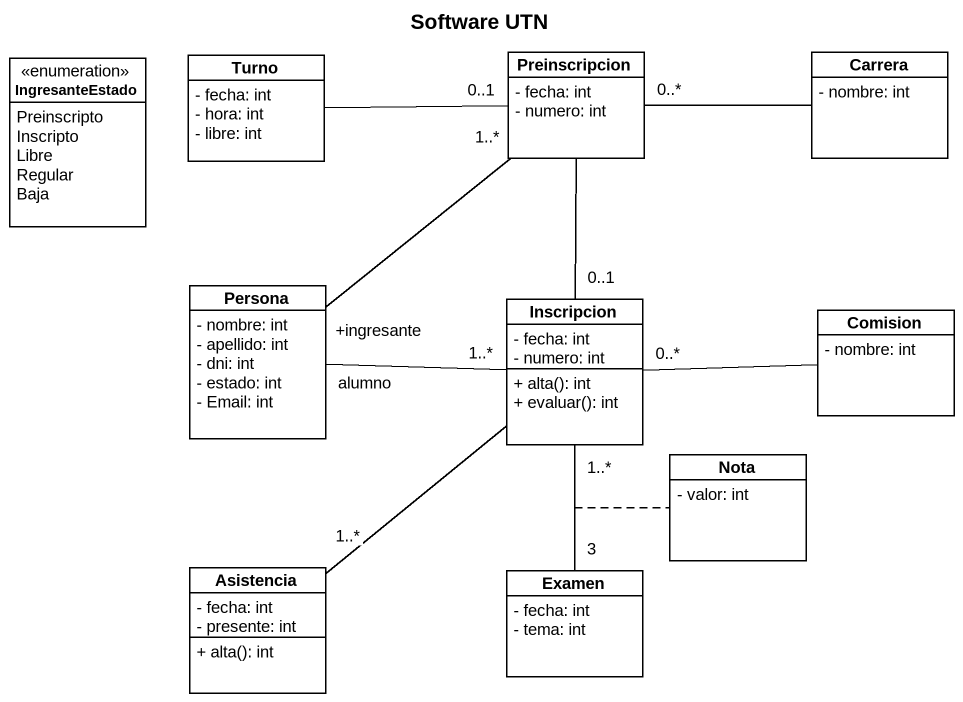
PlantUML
@startuml
title Software UTN
hide circle
hide empty members
skinparam classAttributeIconSize 0
class Preinscripcion {
  - fecha: int
  - numero: int
}
class Carrera {
  - nombre: int
}
enum IngresanteEstado {
  Preinscripto
  Inscripto
  Libre
  Regular
  Baja
}
class Turno {
  - fecha: int
  - hora: int
  - libre: int
}
class Persona {
  - nombre: int
  - apellido: int
  - dni: int
  - estado: int
  - Email: int
}
class Inscripcion {
  - fecha: int
  - numero: int
  + alta(): int
  + evaluar(): int
}
class Comision {
  - nombre: int
}
class Nota {
  - valor: int
}
class Asistencia {
  - fecha: int
  - presente: int
  + alta(): int
}
class Examen {
  - fecha: int
  - tema: int
}
Preinscripcion "0..*" -right- Carrera
Preinscripcion "0..1" -left- Turno
Preinscripcion "1..*" -- "+ingresante" Persona
Preinscripcion -- "0..1" Inscripcion
Inscripcion "1..*" -left- "alumno" Persona
Inscripcion "0..*" -right- Comision
Inscripcion -- "1..*" Asistencia
Inscripcion "1..*" -- "3" Examen
(Inscripcion, Examen) .. Nota
@enduml
